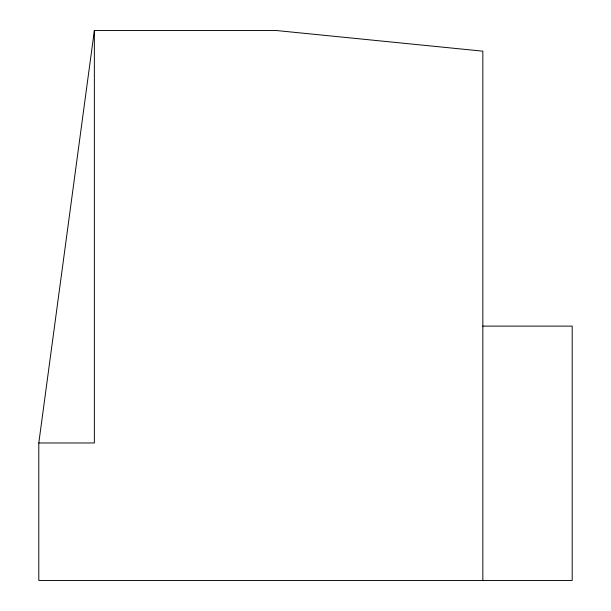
<?xml version="1.0" encoding="UTF-8"?>
<svg xmlns="http://www.w3.org/2000/svg" width="611" height="611" viewBox="0 0 611 611"><rect width="100%" height="100%" fill="white"/><g stroke="black" fill="none" stroke-linecap="round" stroke-linejoin="round"><path stroke-width="0.92" d="M482.843 326.121L572.202 326.121L572.202 580.45L38.798 580.45L38.798 442.975L94.361 30.55L276.63 30.55L482.843 51.171L482.843 580.45M38.798 442.975L94.361 442.975L94.361 30.55"/></g></svg>
